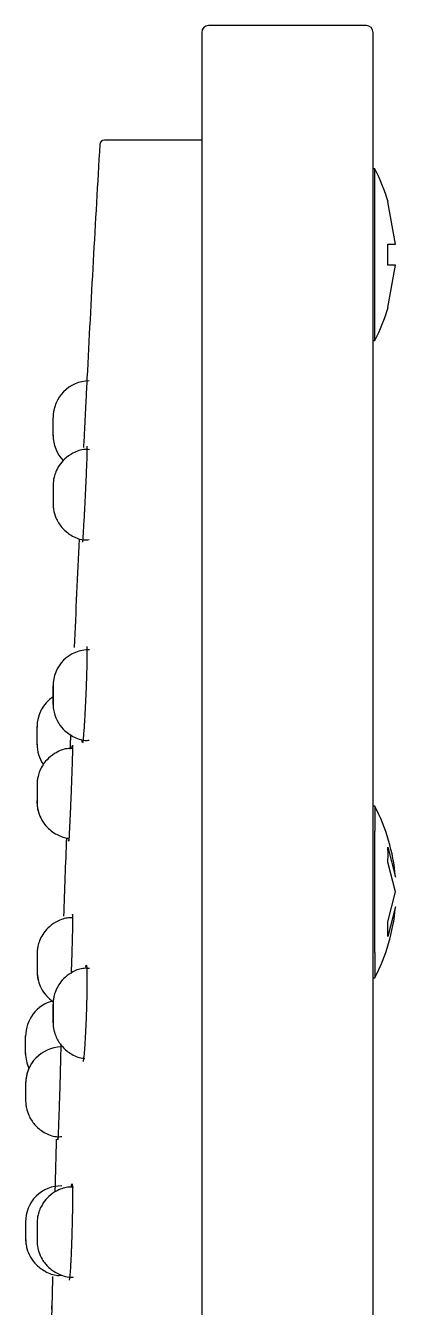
# Model space of a CAD drawing. Header units: centimetres. Extents: x -1797 to 2001, y -8788 to 1856.
# Drawn here: x -1481.32 to -1479.71, y -4813.21 to -4807.65 of the extents above; entities that cross this region are included whole.
import ezdxf

# ---------------------------------------------------------------- set-up
doc = ezdxf.new("R2010")
doc.units = ezdxf.units.CM
doc.header["$LTSCALE"] = 100
doc.header["$MEASUREMENT"] = 0
doc.layers.add('DIM', color=1, linetype='Continuous')
doc.layers.add('ID_Furniture-Fixed_02', color=145, linetype='Continuous')

# ---------------------------------------------------------------- blocks, each defined once
blk = doc.blocks.new('SHOWE')
at = {"layer": 'ID_Furniture-Fixed_02'}
for p, q in [((3674.1939, -5442.3836), (3674.0111, -5442.4159)), ((3674.0111, -5442.4159), (3674.0111, -5442.4145)), ((3674.1939, -5442.4159), (3674.1939, -5442.3836)), ((3674.2853, -5442.4159), (3674.1939, -5442.4159)), ((3674.2853, -5442.3836), (3674.2853, -5442.4159)), ((3674.4681, -5442.4159), (3674.2853, -5442.3836)), ((3674.4681, -5442.4145), (3674.4681, -5442.4159)), ((3676.8101, -5442.4159), (3676.9394, -5442.3836)), ((3676.8424, -5442.4145), (3676.8101, -5442.4159)), ((3676.8747, -5442.4159), (3676.8424, -5442.4145)), ((3677.004, -5442.3836), (3676.8747, -5442.4159)), ((3677.1333, -5442.4159), (3677.004, -5442.3836)), ((3677.0686, -5442.3836), (3677.1979, -5442.4159)), ((3677.1979, -5442.4159), (3677.1333, -5442.4159)), ((3694.08, -5442.4803), (3673.2759, -5442.4803)), ((3674.2396, -5442.4737), (3673.867, -5442.4737)), ((3673.867, -5442.4737), (3673.867, -5442.4803)), ((3674.6121, -5442.4737), (3674.2396, -5442.4737)), ((3674.6121, -5442.4803), (3674.6121, -5442.4737)), ((3676.6314, -5442.4737), (3676.7406, -5442.4737)), ((3676.6314, -5442.4737), (3676.6314, -5442.4803)), ((3677.2674, -5442.4737), (3676.7406, -5442.4737)), ((3677.2674, -5442.4737), (3677.3766, -5442.4737)), ((3677.3766, -5442.4803), (3677.3766, -5442.4737)), ((3673.2461, -5442.5101), (3673.2461, -5443.1957)), ((3673.2759, -5443.2255), (3694.08, -5443.2255)), ((3673.7428, -5443.2255), (3673.7428, -5443.6484)), ((3675.0261, -5443.8713), (3674.9453, -5443.8712)), ((3675.2415, -5443.8712), (3675.3222, -5443.8713)), ((3676.3653, -5443.9408), (3676.2862, -5443.9408)), ((3676.5979, -5443.9408), (3676.6158, -5443.9408)), ((3677.3024, -5443.9408), (3677.3502, -5443.9408)), ((3678.4818, -5443.9408), (3678.5185, -5443.9408)), ((3678.49, -5443.9408), (3678.517, -5443.9408)), ((3677.7076, -5443.9905), (3677.6277, -5443.9905)), ((3677.8327, -5443.9905), (3677.9124, -5443.9905)), ((3678.433, -5443.9905), (3678.5128, -5443.9905))]:
    blk.add_line(p, q, dxfattribs=at)
for centre, radius, start, end in [((3674.2396, -5443.1758), 0.7948, 106.7083, 117.9532), ((3674.2396, -5443.1758), 0.7948, 62.0468, 73.2917), ((3677.004, -5443.1758), 0.7948, 94.722, 117.9532), ((3677.004, -5443.1758), 0.7948, 62.0468, 85.1807), ((3673.2759, -5442.5101), 0.0298, 90, 180), ((3673.2759, -5443.1957), 0.0298, 180, 270), ((3673.7627, -5443.6484), 0.0199, 180, 266.6631), ((3682.4361, -5294.894), 149.027, 266.663055, 267.053349), ((3674.9461, -5443.7123), 0.159, 180.6141, 269.9916), ((3682.4361, -5294.894), 149.027, 267.322265, 267.502869), ((3676.109, -5443.7162), 0.1551, 179.0613, 270.6023), ((3682.4361, -5294.894), 149.027, 267.82063, 267.951418), ((3675.0233, -5443.7123), 0.159, 269.9268, 313.6984), ((3676.2889, -5443.7819), 0.159, 214.218, 270.026), ((3677.6306, -5443.8315), 0.159, 194.5202, 270), ((3677.8354, -5443.8315), 0.159, 181.825, 269.9988), ((3682.4361, -5294.894), 149.027, 268.323858, 268.409849), ((3678.4339, -5443.836), 0.1546, 178.8432, 271.0486), ((3682.4361, -5294.894), 149.027, 268.552767, 268.601697), ((3676.363, -5443.7819), 0.159, 269.9867, 303.2444), ((3676.6088, -5443.7244), 0.2165, 268.5733, 275.6583), ((3676.6152, -5443.7861), 0.1552, 265.6738, 286.5884), ((3677.7038, -5443.8316), 0.159, 269.9662, 294.4576), ((3677.8354, -5443.8315), 0.159, 245.5586, 269.9988), ((3677.9056, -5443.8067), 0.1838, 268.446, 276.0218), ((3678.5018, -5443.7477), 0.243, 267.7024, 274.8298)]:
    blk.add_arc(centre, radius, start, end, dxfattribs=at)
for centre, major_axis, ratio in [((3676.1502, -5443.8713), (0.0402, 0), 0.000087), ((3677.5316, -5443.8713), (0.0401, 0), 0.000123)]:
    blk.add_ellipse(centre, major_axis=major_axis, ratio=ratio, dxfattribs=at)
for points, knots in [([(3674.7752, -5443.7239), (3674.7753, -5443.7239), (3674.7862, -5443.7244), (3674.8322, -5443.7268), (3674.9018, -5443.7302), (3674.96, -5443.7332), (3674.994, -5443.7349), (3675.0076, -5443.7355), (3675.0313, -5443.7367), (3675.0553, -5443.7379), (3675.0719, -5443.7388), (3675.076, -5443.739)], [0.125839, 0.125839, 0.125839, 0.125839, 0.1879663, 0.2503039, 0.312673, 0.3750749, 0.3829363, 0.3907883, 0.4064706, 0.4377793, 0.448119, 0.448119, 0.448119, 0.448119]), ([(3675.071, -5443.7242), (3675.0711, -5443.7241), (3675.0719, -5443.724), (3675.0793, -5443.7238), (3675.1102, -5443.7244), (3675.1728, -5443.7268), (3675.252, -5443.7302), (3675.3113, -5443.7332), (3675.3439, -5443.7349), (3675.3568, -5443.7355), (3675.3788, -5443.7367), (3675.4195, -5443.739), (3675.4661, -5443.7419), (3675.4838, -5443.7435), (3675.4874, -5443.744)], [0.0867464, 0.0867464, 0.0867464, 0.0867464, 0.0935888, 0.1256275, 0.1879663, 0.2503039, 0.312673, 0.3750749, 0.3829363, 0.3907883, 0.4064706, 0.4377793, 0.5002726, 0.5627663, 0.5627663, 0.5627663, 0.5627663]), ([(3675.0857, -5443.7136), (3675.085, -5443.7205), (3675.0829, -5443.7437), (3675.0975, -5443.783), (3675.123, -5443.82), (3675.1518, -5443.8444), (3675.1792, -5443.8591), (3675.2028, -5443.8668), (3675.2209, -5443.8701), (3675.2329, -5443.871), (3675.2389, -5443.8712), (3675.2413, -5443.8712), (3675.2418, -5443.8712), (3675.2419, -5443.8712), (3675.242, -5443.8712), (3675.2422, -5443.8712), (3675.2425, -5443.8712), (3675.2426, -5443.8712), (3675.2438, -5443.8712), (3675.244, -5443.8712)], [0, 0, 0, 0, 0.073505, 0.285456, 0.455383, 0.598565, 0.718585, 0.815181, 0.886747, 0.932169, 0.953873, 0.958129, 0.959316, 0.960151, 0.961157, 0.962934, 0.967549, 0.994742, 1, 1, 1, 1]), ([(3675.3192, -5443.8713), (3675.3194, -5443.8713), (3675.3196, -5443.8713), (3675.3206, -5443.8713), (3675.3221, -5443.8713), (3675.3303, -5443.8711), (3675.3504, -5443.8692), (3675.3851, -5443.8593), (3675.4256, -5443.8345), (3675.4593, -5443.7937), (3675.4778, -5443.7493), (3675.4765, -5443.7234), (3675.4759, -5443.7137)], [0, 0, 0, 0, 0.015315, 0.019494, 0.023387, 0.035014, 0.116302, 0.265778, 0.460451, 0.672399, 0.894916, 1, 1, 1, 1]), ([(3675.9394, -5443.7252), (3675.9395, -5443.725), (3675.9411, -5443.7245), (3675.9492, -5443.724), (3675.9721, -5443.7238), (3676.0182, -5443.7244), (3676.0931, -5443.7268), (3676.1764, -5443.7302), (3676.2328, -5443.7332), (3676.2618, -5443.7349), (3676.2731, -5443.7355), (3676.2919, -5443.7367), (3676.3246, -5443.739), (3676.3512, -5443.7415), (3676.3574, -5443.7429), (3676.3577, -5443.7433)], [0.0455197, 0.0455197, 0.0455197, 0.0455197, 0.0627738, 0.0935888, 0.1256275, 0.1879663, 0.2503039, 0.312673, 0.3750749, 0.3829363, 0.3907883, 0.4064706, 0.4377793, 0.5002726, 0.5382191, 0.5382191, 0.5382191, 0.5382191]), ([(3676.1847, -5443.8713), (3676.1857, -5443.8713), (3676.1872, -5443.8713), (3676.1882, -5443.8713), (3676.189, -5443.8713), (3676.1906, -5443.8713), (3676.1937, -5443.8712), (3676.201, -5443.8708), (3676.2245, -5443.8683), (3676.2604, -5443.8566), (3676.3037, -5443.8258), (3676.3343, -5443.7811), (3676.3491, -5443.7379), (3676.3459, -5443.7172), (3676.3454, -5443.7138)], [0, 0, 0, 0, 0.029962, 0.046737, 0.055343, 0.059341, 0.069381, 0.08991, 0.144927, 0.340209, 0.517189, 0.745449, 0.964136, 1, 1, 1, 1]), ([(3677.3215, -5443.727), (3677.3222, -5443.7265), (3677.3235, -5443.7256), (3677.3355, -5443.7246), (3677.355, -5443.724), (3677.39, -5443.7238), (3677.4482, -5443.7244), (3677.5302, -5443.7268), (3677.612, -5443.7302), (3677.6617, -5443.7332), (3677.6851, -5443.7349), (3677.6941, -5443.7355), (3677.7083, -5443.7367), (3677.7309, -5443.739), (3677.7394, -5443.7408), (3677.7395, -5443.7417)], [0, 0, 0, 0, 0.0319815, 0.0627738, 0.0935888, 0.1256275, 0.1879663, 0.2503039, 0.312673, 0.3750749, 0.3829363, 0.3907883, 0.4064706, 0.4377793, 0.5002726, 0.5002726, 0.5002726, 0.5002726]), ([(3677.3305, -5443.7294), (3677.3285, -5443.7291), (3677.3235, -5443.7283), (3677.3223, -5443.7275), (3677.3215, -5443.727)], [0.9533162, 0.9533162, 0.9533162, 0.9533162, 0.96878093, 1, 1, 1, 1]), ([(3677.3359, -5443.7136), (3677.3354, -5443.7241), (3677.3344, -5443.7497), (3677.3512, -5443.79), (3677.3776, -5443.8248), (3677.4063, -5443.8474), (3677.4333, -5443.8607), (3677.4561, -5443.8675), (3677.4733, -5443.8703), (3677.484, -5443.8711), (3677.4896, -5443.8712), (3677.4913, -5443.8712), (3677.4916, -5443.8712), (3677.4918, -5443.8712), (3677.4921, -5443.8712), (3677.493, -5443.8713), (3677.4965, -5443.8713), (3677.5041, -5443.8713), (3677.5095, -5443.8713), (3677.5111, -5443.8713)], [0, 0, 0, 0, 0.100366, 0.284148, 0.433084, 0.558904, 0.663906, 0.747577, 0.8084, 0.84567, 0.862301, 0.864428, 0.865849, 0.867566, 0.870657, 0.879256, 0.933563, 0.982285, 1, 1, 1, 1]), ([(3677.5609, -5443.8713), (3677.5639, -5443.8713), (3677.568, -5443.8713), (3677.5694, -5443.8713), (3677.5709, -5443.8713), (3677.5725, -5443.8712), (3677.5761, -5443.8712), (3677.5836, -5443.8707), (3677.6019, -5443.8686), (3677.6333, -5443.86), (3677.6732, -5443.8364), (3677.7075, -5443.7966), (3677.7245, -5443.7579), (3677.7261, -5443.7366), (3677.7262, -5443.7328)], [0, 0, 0, 0, 0.0543936, 0.0836457, 0.0907748, 0.094902, 0.1055835, 0.1302821, 0.1787777, 0.3091267, 0.4889028, 0.6826449, 0.8881097, 0.9310016, 0.9310016, 0.9310016, 0.9310016]), ([(3676.321, -5443.7953), (3676.3217, -5443.7953), (3676.3258, -5443.7955), (3676.3334, -5443.7958), (3676.347, -5443.7964), (3676.3642, -5443.7971), (3676.3776, -5443.7976), (3676.3844, -5443.7979)], [0.37360192, 0.37360192, 0.37360192, 0.37360192, 0.3752206, 0.38308028, 0.39093053, 0.40660915, 0.42272737, 0.42272737, 0.42272737, 0.42272737]), ([(3676.3667, -5443.7871), (3676.3668, -5443.7871), (3676.3675, -5443.787), (3676.3745, -5443.7868), (3676.4036, -5443.7872), (3676.467, -5443.7892), (3676.5456, -5443.792), (3676.605, -5443.7944), (3676.6377, -5443.7958), (3676.6507, -5443.7964), (3676.6727, -5443.7973), (3676.7136, -5443.7992), (3676.7606, -5443.8016), (3676.7879, -5443.8035), (3676.7852, -5443.804), (3676.7784, -5443.804)], [0.0880304, 0.0880304, 0.0880304, 0.0880304, 0.0935661, 0.1255954, 0.1880308, 0.2504807, 0.3128343, 0.3752206, 0.3830803, 0.3909305, 0.4066091, 0.4379106, 0.5003898, 0.5628689, 0.6252143, 0.6252143, 0.6252143, 0.6252143]), ([(3676.3789, -5443.7884), (3676.3787, -5443.7884), (3676.3738, -5443.788), (3676.3705, -5443.7878), (3676.3686, -5443.7875)], [0.03081768, 0.03081768, 0.03081768, 0.03081768, 0.03196158, 0.06275033, 0.06275033, 0.06275033, 0.06275033]), ([(3676.3829, -5443.7833), (3676.3822, -5443.7908), (3676.3803, -5443.8143), (3676.3953, -5443.8538), (3676.4209, -5443.8905), (3676.4497, -5443.9146), (3676.4771, -5443.929), (3676.5006, -5443.9365), (3676.5185, -5443.9397), (3676.5302, -5443.9406), (3676.5362, -5443.9408), (3676.5384, -5443.9408), (3676.5388, -5443.9408), (3676.539, -5443.9408), (3676.5392, -5443.9408), (3676.5396, -5443.9408), (3676.5406, -5443.9408), (3676.5452, -5443.9408), (3676.5555, -5443.9408), (3676.569, -5443.9408), (3676.5829, -5443.9408), (3676.5933, -5443.9408), (3676.5969, -5443.9408), (3676.5973, -5443.9408)], [0, 0, 0, 0, 0.063043, 0.229244, 0.362742, 0.47529, 0.569568, 0.645326, 0.701284, 0.736602, 0.753287, 0.755838, 0.757126, 0.758263, 0.759997, 0.763784, 0.779304, 0.82263, 0.866372, 0.909168, 0.95195, 0.994674, 1, 1, 1, 1]), ([(3676.6302, -5443.9398), (3676.6377, -5443.9388), (3676.6547, -5443.9364), (3676.6859, -5443.9251), (3676.7244, -5443.8998), (3676.7563, -5443.8581), (3676.7706, -5443.8197), (3676.7714, -5443.8025)], [0, 0, 0, 0, 0.0899463, 0.2383488, 0.4183877, 0.6837576, 0.9157541, 0.9157541, 0.9157541, 0.9157541]), ([(3677.101, -5443.7879), (3677.1011, -5443.7878), (3677.1026, -5443.7874), (3677.1103, -5443.787), (3677.1328, -5443.7868), (3677.1775, -5443.7872), (3677.2529, -5443.7892), (3677.3158, -5443.7913), (3677.3501, -5443.7927), (3677.3573, -5443.793)], [0.046124, 0.046124, 0.046124, 0.046124, 0.0627503, 0.0935661, 0.1255954, 0.1880308, 0.2504807, 0.3128343, 0.3296608, 0.3296608, 0.3296608, 0.3296608]), ([(3677.1175, -5443.7833), (3677.1169, -5443.793), (3677.1157, -5443.8181), (3677.132, -5443.8582), (3677.1583, -5443.8934), (3677.187, -5443.9164), (3677.2141, -5443.93), (3677.2371, -5443.937), (3677.2545, -5443.9398), (3677.2654, -5443.9407), (3677.271, -5443.9408), (3677.2728, -5443.9408), (3677.2732, -5443.9408), (3677.2734, -5443.9408), (3677.2738, -5443.9408), (3677.2748, -5443.9408), (3677.2787, -5443.9408), (3677.2889, -5443.9408), (3677.2976, -5443.9408), (3677.302, -5443.9408), (3677.3021, -5443.9408)], [0, 0, 0, 0, 0.090463, 0.269883, 0.414971, 0.53749, 0.63984, 0.721575, 0.781237, 0.818077, 0.833997, 0.836528, 0.838169, 0.840068, 0.843418, 0.852577, 0.906666, 0.952037, 0.999537, 1, 1, 1, 1]), ([(3678.2701, -5443.7895), (3678.2706, -5443.7891), (3678.2717, -5443.7883), (3678.2833, -5443.7875), (3678.3024, -5443.787), (3678.3371, -5443.7868), (3678.3943, -5443.7872), (3678.4767, -5443.7892), (3678.5586, -5443.792), (3678.6086, -5443.7944), (3678.6322, -5443.7958), (3678.6413, -5443.7964), (3678.6557, -5443.7973), (3678.6787, -5443.7992), (3678.6876, -5443.8007), (3678.6879, -5443.8015)], [0, 0, 0, 0, 0.0319616, 0.0627503, 0.0935661, 0.1255954, 0.1880308, 0.2504807, 0.3128343, 0.3752206, 0.3830803, 0.3909305, 0.4066091, 0.4379106, 0.5003898, 0.5003898, 0.5003898, 0.5003898]), ([(3678.2799, -5443.7915), (3678.2777, -5443.7913), (3678.2724, -5443.7905), (3678.271, -5443.7899), (3678.2701, -5443.7895)], [0.95258154, 0.95258154, 0.95258154, 0.95258154, 0.96878047, 1, 1, 1, 1]), ([(3678.2855, -5443.7832), (3678.2848, -5443.7895), (3678.2826, -5443.8122), (3678.2969, -5443.8513), (3678.3222, -5443.8888), (3678.351, -5443.9135), (3678.3785, -5443.9284), (3678.4022, -5443.9362), (3678.4205, -5443.9396), (3678.4325, -5443.9406), (3678.4388, -5443.9408), (3678.441, -5443.9408), (3678.4414, -5443.9408), (3678.4417, -5443.9408), (3678.4421, -5443.9408), (3678.4431, -5443.9408), (3678.4467, -5443.9408), (3678.4563, -5443.9408), (3678.4685, -5443.9408), (3678.4765, -5443.9408), (3678.4807, -5443.9408)], [0, 0, 0, 0, 0.056445, 0.236827, 0.381161, 0.502701, 0.60465, 0.686833, 0.747908, 0.786891, 0.805639, 0.808457, 0.810188, 0.81208, 0.815316, 0.823785, 0.87262, 0.916658, 0.96271, 1, 1, 1, 1]), ([(3678.517, -5443.9408), (3678.5172, -5443.9408), (3678.5176, -5443.9408), (3678.5192, -5443.9408), (3678.5244, -5443.9407), (3678.5401, -5443.9396), (3678.5662, -5443.9341), (3678.6012, -5443.9184), (3678.6373, -5443.8893), (3678.6647, -5443.8451), (3678.6779, -5443.8047), (3678.6746, -5443.7851), (3678.6743, -5443.783)], [0, 0, 0, 0, 0.001804, 0.00649, 0.019265, 0.065452, 0.196214, 0.341304, 0.528322, 0.745997, 0.976534, 1, 1, 1, 1]), ([(3677.3582, -5443.9398), (3677.3699, -5443.9388), (3677.3902, -5443.9366), (3677.424, -5443.923), (3677.4548, -5443.9018), (3677.4718, -5443.8821), (3677.4789, -5443.8717)], [0, 0, 0, 0, 0.1353833, 0.2762367, 0.4475572, 0.6054498, 0.6054498, 0.6054498, 0.6054498]), ([(3677.6624, -5443.838), (3677.6625, -5443.8379), (3677.6632, -5443.8378), (3677.6708, -5443.8377), (3677.7004, -5443.8381), (3677.7642, -5443.8396), (3677.843, -5443.8418), (3677.9024, -5443.8437), (3677.935, -5443.8448), (3677.9479, -5443.8452), (3677.9698, -5443.846), (3678.0105, -5443.8474), (3678.0572, -5443.8493), (3678.0838, -5443.8508), (3678.0805, -5443.8511), (3678.0735, -5443.8511)], [0.086345, 0.086345, 0.086345, 0.086345, 0.0935959, 0.1255649, 0.1880565, 0.250576, 0.3129169, 0.3752328, 0.3830813, 0.3909294, 0.4066265, 0.4380195, 0.5005373, 0.5628926, 0.6251935, 0.6251935, 0.6251935, 0.6251935]), ([(3677.9249, -5443.9896), (3677.931, -5443.9888), (3677.9464, -5443.9868), (3677.9781, -5443.9764), (3678.0164, -5443.9522), (3678.0495, -5443.9111), (3678.0673, -5443.8669), (3678.0657, -5443.8417), (3678.065, -5443.833)], [0, 0, 0, 0, 0.072092, 0.215603, 0.419585, 0.653774, 0.896499, 1, 1, 1, 1]), ([(3678.5222, -5443.9898), (3678.5252, -5443.9896), (3678.5344, -5443.9888), (3678.5578, -5443.9839), (3678.5897, -5443.9706), (3678.6266, -5443.9424), (3678.6551, -5443.9004), (3678.6699, -5443.8586), (3678.6668, -5443.8371), (3678.6661, -5443.8328)], [0, 0, 0, 0, 0.034873, 0.125393, 0.297777, 0.477155, 0.707498, 0.949468, 1, 1, 1, 1]), ([(3678.8137, -5443.8769), (3678.8091, -5443.8768), (3678.8016, -5443.8766), (3678.7969, -5443.8765), (3678.8093, -5443.8768), (3678.857, -5443.8779), (3678.9163, -5443.8793), (3678.9578, -5443.8802), (3678.973, -5443.8806)], [0.0645688, 0.0645688, 0.0645688, 0.0645688, 0.0935752, 0.1255871, 0.1880356, 0.2504652, 0.3128194, 0.3481223, 0.3481223, 0.3481223, 0.3481223]), ([(3677.3303, -5443.9408), (3677.3322, -5443.9408), (3677.3377, -5443.9408), (3677.3447, -5443.9408), (3677.3476, -5443.9408), (3677.3481, -5443.9408), (3677.3485, -5443.9408), (3677.3491, -5443.9408), (3677.3503, -5443.9408), (3677.3534, -5443.9408), (3677.3559, -5443.9403), (3677.3582, -5443.9398)], [0, 0, 0, 0, 0.125872, 0.428147, 0.73214, 0.775691, 0.788573, 0.798105, 0.820129, 0.864281, 1, 1, 1, 1]), ([(3677.352, -5443.9408), (3677.352, -5443.9408), (3677.3572, -5443.9406), (3677.3681, -5443.9398), (3677.3789, -5443.9379), (3677.3846, -5443.9365)], [0.1525328, 0.1525328, 0.1525328, 0.1525328, 0.1532224, 0.2063952, 0.2669538, 0.2669538, 0.2669538, 0.2669538]), ([(3678.4356, -5443.9905), (3678.4356, -5443.9905), (3678.4356, -5443.9905), (3678.4357, -5443.9905), (3678.4358, -5443.9905), (3678.4358, -5443.9905), (3678.4362, -5443.9905), (3678.4388, -5443.9905), (3678.4473, -5443.9905), (3678.4569, -5443.9905), (3678.4625, -5443.9905), (3678.4641, -5443.9905)], [0.8363098, 0.8363098, 0.8363098, 0.8363098, 0.8365354, 0.8370027, 0.8377524, 0.8394396, 0.845908, 0.8911629, 0.9387176, 0.9854133, 1, 1, 1, 1]), ([(3678.4934, -5443.9905), (3678.4952, -5443.9905), (3678.5006, -5443.9905), (3678.5056, -5443.9905), (3678.5082, -5443.9905), (3678.5091, -5443.9905), (3678.5095, -5443.9905), (3678.5105, -5443.9905), (3678.5125, -5443.9905), (3678.52, -5443.9903), (3678.5272, -5443.9896), (3678.5327, -5443.9888)], [0, 0, 0, 0, 0.0214607, 0.0709959, 0.0962051, 0.1097381, 0.1187335, 0.1211753, 0.1248404, 0.1411442, 0.2015309, 0.2015309, 0.2015309, 0.2015309])]:
    blk.add_open_spline(points, degree=3, knots=knots, dxfattribs=at)
blk.add_open_spline([(3676.356, -5443.744), (3676.3539, -5443.7443), (3676.3501, -5443.7445), (3676.3445, -5443.7447)], degree=3, dxfattribs=at)

msp = doc.modelspace()

# ---------------------------------------------------------------- block references
at = {"layer": 'DIM', "rotation": 270}
msp.add_blockref('SHOWE', (3962.6754, -1134.4087), dxfattribs=at)

doc.saveas('drawing.dxf')
